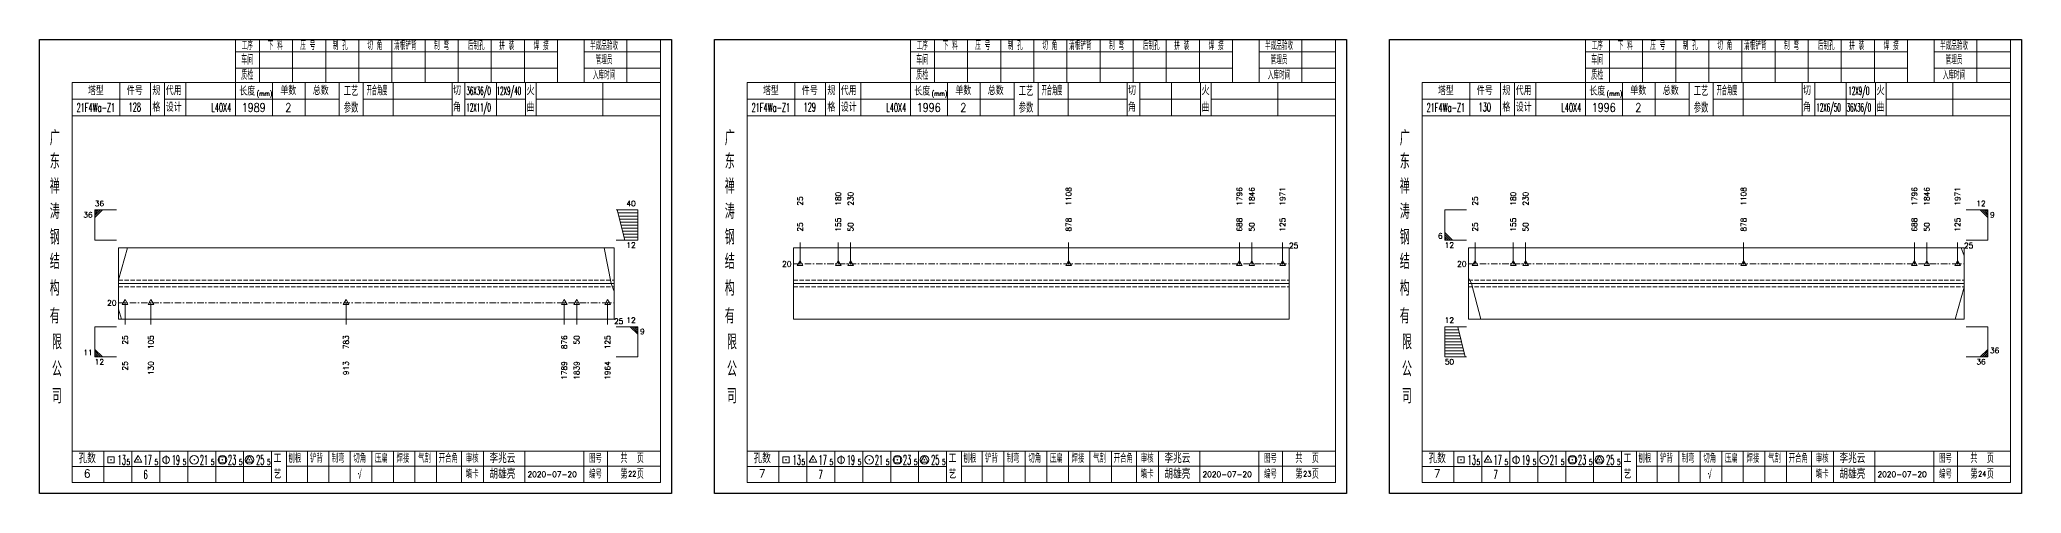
# Model space of a CAD drawing. Extents: x 1310 to 15542, y -76 to 8381.
# Drawn here: x 8071 to 8988, y 5794 to 6004 of the extents above; entities that cross this region are included whole.
import ezdxf
from ezdxf.enums import TextEntityAlignment as Align

# ---------------------------------------------------------------- set-up
doc = ezdxf.new("R2010")
doc.units = 0
doc.header["$MEASUREMENT"] = 0
doc.linetypes.add('一点画线', pattern=[5.2, 3, -1, 0.2, -1])
doc.linetypes.add('虚线', pattern=[2.75, 2, -0.75])
doc.layers.get('0').update_dxf_attribs({"linetype": 'CONTINUOUS', "lineweight": 25})
for name, color, linetype, lineweight in [('1', 7, 'CONTINUOUS', 25), ('4', 7, 'CONTINUOUS', 25), ('5', 7, 'CONTINUOUS', 25)]:
    doc.layers.add(name, color=color, linetype=linetype, lineweight=lineweight)
doc.styles.get("Standard").update_dxf_attribs({"font": 'simplex.shx', "width": 0.7, "height": 3, "bigfont": 'gbhzfs.shx'})

# ---------------------------------------------------------------- blocks, each defined once
blk = doc.blocks.new('孔17.5')
at = {"layer": '5', "color": 7, "linetype": 'Continuous', "lineweight": 13}
for p, q in [((0, 1), (-0.866, -0.5)), ((-0.1, -0.1), (0.1, 0.1)), ((0.1, -0.1), (-0.1, 0.1)), ((0.866, -0.5), (0, 1)), ((-0.866, -0.5), (0.866, -0.5))]:
    blk.add_line(p, q, dxfattribs=at)
blk = doc.blocks.new('CTJGK')
at = {"color": 6, "linetype": 'Continuous'}
for p, q in [((0, 209.97), (292.13, 209.97)), ((0, 0), (0, 209.97)), ((292.13, 209.97), (292.13, 0)), ((292.13, 0), (0, 0))]:
    blk.add_line(p, q, dxfattribs=at)

msp = doc.modelspace()

# ---------------------------------------------------------------- linework, layer by layer
at = {"color": 7, "linetype": 'Continuous', "lineweight": 13}
for p, q in [((8096.652, 5924.824), (8106.652, 5924.824)), ((8096.652, 5910.824), (8096.652, 5924.824)), ((8097.527, 5924.824), (8096.652, 5923.949)), ((8098.402, 5924.824), (8096.652, 5923.074)), ((8099.277, 5924.824), (8096.652, 5922.199)), ((8100.152, 5924.824), (8096.652, 5921.324)), ((8347.782, 5924.824), (8337.782, 5924.824)), ((8341.782, 5910.824), (8338.282, 5924.824)), ((8347.782, 5923.424), (8338.632, 5923.424)), ((8347.782, 5922.024), (8338.982, 5922.024)), ((8347.782, 5920.624), (8339.332, 5920.624)), ((8347.782, 5910.824), (8347.782, 5924.824)), ((8720.912, 5924.824), (8730.912, 5924.824)), ((8720.912, 5910.824), (8720.912, 5924.824)), ((8972.042, 5924.824), (8962.042, 5924.824)), ((8968.542, 5924.824), (8972.042, 5921.324)), ((8969.417, 5924.824), (8972.042, 5922.199)), ((8970.292, 5924.824), (8972.042, 5923.074)), ((8971.167, 5924.824), (8972.042, 5923.949)), ((8972.042, 5910.824), (8972.042, 5924.824)), ((8096.652, 5910.824), (8106.652, 5910.824)), ((8347.782, 5910.824), (8337.782, 5910.824)), ((8347.782, 5919.224), (8339.682, 5919.224)), ((8347.782, 5917.824), (8340.032, 5917.824)), ((8347.782, 5916.424), (8340.382, 5916.424)), ((8347.782, 5915.024), (8340.732, 5915.024)), ((8347.782, 5913.624), (8341.082, 5913.624)), ((8347.782, 5912.224), (8341.432, 5912.224)), ((8724.412, 5910.824), (8720.912, 5914.324)), ((8723.537, 5910.824), (8720.912, 5913.449)), ((8722.662, 5910.824), (8720.912, 5912.574)), ((8721.787, 5910.824), (8720.912, 5911.699)), ((8720.912, 5910.824), (8730.912, 5910.824)), ((8972.042, 5910.824), (8962.042, 5910.824)), ((8107.652, 5892.474), (8111.799, 5907.324)), ((8335.399, 5890.824), (8332.174, 5907.324)), ((8422.782, 5899.824), (8422.782, 5909.824)), ((8440.445, 5899.824), (8440.445, 5909.824)), ((8446.184, 5899.824), (8446.184, 5909.824)), ((8546.974, 5899.824), (8546.974, 5909.824)), ((8625.953, 5899.824), (8625.953, 5909.824)), ((8631.693, 5899.824), (8631.693, 5909.824)), ((8645.912, 5899.824), (8645.912, 5909.824)), ((8734.912, 5899.824), (8734.912, 5909.824)), ((8752.575, 5899.824), (8752.575, 5909.824)), ((8758.314, 5899.824), (8758.314, 5909.824)), ((8859.104, 5899.824), (8859.104, 5909.824)), ((8938.083, 5899.824), (8938.083, 5909.824)), ((8943.823, 5899.824), (8943.823, 5909.824)), ((8958.042, 5899.824), (8958.042, 5909.824)), ((8961.042, 5903.612), (8959.664, 5907.324)), ((8731.912, 5893.299), (8733.289, 5890.824)), ((8336.782, 5887.112), (8335.399, 5890.824)), ((8733.289, 5890.824), (8737.651, 5874.324)), ((8961.042, 5889.174), (8956.909, 5874.324)), ((8107.652, 5878.862), (8109.034, 5874.324)), ((8110.652, 5881.824), (8110.652, 5871.824)), ((8122.628, 5881.824), (8122.628, 5871.824)), ((8212.828, 5881.824), (8212.828, 5871.824)), ((8313.742, 5881.824), (8313.742, 5871.824)), ((8319.502, 5881.824), (8319.502, 5871.824)), ((8333.782, 5881.824), (8333.782, 5871.824)), ((8096.652, 5870.824), (8106.652, 5870.824)), ((8096.652, 5870.824), (8096.652, 5856.824)), ((8347.782, 5870.824), (8337.782, 5870.824)), ((8344.282, 5870.824), (8347.782, 5867.324)), ((8345.157, 5870.824), (8347.782, 5868.199)), ((8346.032, 5870.824), (8347.782, 5869.074)), ((8346.907, 5870.824), (8347.782, 5869.949)), ((8347.782, 5870.824), (8347.782, 5856.824)), ((8720.912, 5870.824), (8730.912, 5870.824)), ((8720.912, 5870.824), (8720.912, 5856.824)), ((8720.912, 5869.424), (8727.262, 5869.424)), ((8720.912, 5868.024), (8727.612, 5868.024)), ((8720.912, 5866.624), (8727.962, 5866.624)), ((8720.912, 5865.224), (8728.312, 5865.224)), ((8726.912, 5870.824), (8730.412, 5856.824)), ((8972.042, 5870.824), (8962.042, 5870.824)), ((8972.042, 5870.824), (8972.042, 5856.824)), ((8100.152, 5856.824), (8096.652, 5860.324)), ((8099.277, 5856.824), (8096.652, 5859.449)), ((8098.402, 5856.824), (8096.652, 5858.574)), ((8097.527, 5856.824), (8096.652, 5857.699)), ((8096.652, 5856.824), (8106.652, 5856.824)), ((8347.782, 5856.824), (8337.782, 5856.824)), ((8720.912, 5863.824), (8728.662, 5863.824)), ((8720.912, 5862.424), (8729.012, 5862.424)), ((8720.912, 5861.024), (8729.362, 5861.024)), ((8720.912, 5859.624), (8729.712, 5859.624)), ((8720.912, 5858.224), (8730.062, 5858.224)), ((8720.912, 5856.824), (8730.912, 5856.824)), ((8972.042, 5856.824), (8962.042, 5856.824)), ((8968.542, 5856.824), (8972.042, 5860.324)), ((8969.417, 5856.824), (8972.042, 5859.449)), ((8970.292, 5856.824), (8972.042, 5858.574)), ((8971.167, 5856.824), (8972.042, 5857.699))]:
    msp.add_line(p, q, dxfattribs=at)
at = {"color": 7, "linetype": 'Continuous', "lineweight": 18}
for p, q in [((8107.652, 5907.324), (8107.652, 5874.324)), ((8107.652, 5907.324), (8336.782, 5907.324)), ((8336.782, 5907.324), (8336.782, 5874.324)), ((8419.782, 5907.324), (8419.782, 5874.324)), ((8419.782, 5907.324), (8648.912, 5907.324)), ((8648.912, 5907.324), (8648.912, 5874.324)), ((8731.912, 5907.324), (8731.912, 5874.324)), ((8731.912, 5907.324), (8961.042, 5907.324)), ((8961.042, 5907.324), (8961.042, 5874.324)), ((8107.652, 5890.824), (8336.782, 5890.824)), ((8419.782, 5890.824), (8648.912, 5890.824)), ((8731.912, 5890.824), (8961.042, 5890.824))]:
    msp.add_line(p, q, dxfattribs=at)
at = {"color": 3, "linetype": '一点画线', "lineweight": 13}
for p, q in [((8419.782, 5899.824), (8648.912, 5899.824)), ((8731.912, 5899.824), (8961.042, 5899.824)), ((8107.652, 5881.824), (8336.782, 5881.824))]:
    msp.add_line(p, q, dxfattribs=at)
at = {"color": 1, "linetype": '虚线', "lineweight": 18}
for p, q in [((8107.652, 5892.324), (8336.782, 5892.324)), ((8107.652, 5889.324), (8336.782, 5889.324)), ((8419.782, 5892.324), (8648.912, 5892.324)), ((8419.782, 5889.324), (8648.912, 5889.324)), ((8731.912, 5892.324), (8961.042, 5892.324)), ((8731.912, 5889.324), (8961.042, 5889.324))]:
    msp.add_line(p, q, dxfattribs=at)
at = {"layer": '1', "color": 7, "linetype": 'Continuous', "lineweight": 18}
for p, q in [((8107.652, 5874.324), (8336.782, 5874.324)), ((8419.782, 5874.324), (8648.912, 5874.324)), ((8731.912, 5874.324), (8961.042, 5874.324))]:
    msp.add_line(p, q, dxfattribs=at)
at = {"layer": '4', "color": 1, "linetype": 'Continuous', "lineweight": 18}
for p, q in [((8071.152, 6003.651), (8071.152, 5793.681)), ((8363.282, 6003.651), (8071.152, 6003.651)), ((8161.782, 6003.651), (8161.782, 5983.811)), ((8172.812, 6003.651), (8172.812, 5983.791)), ((8188.122, 6003.651), (8188.122, 5983.791)), ((8203.442, 6003.651), (8203.442, 5983.791)), ((8218.752, 6003.651), (8218.752, 5983.791)), ((8234.062, 6003.651), (8234.062, 5983.791)), ((8249.372, 6003.651), (8249.372, 5983.791)), ((8264.692, 6003.651), (8264.692, 5983.791)), ((8280.002, 6003.651), (8280.002, 5983.791)), ((8295.312, 6003.651), (8295.312, 5983.791)), ((8310.622, 6003.651), (8310.622, 5983.811)), ((8310.622, 6003.651), (8310.622, 5983.791)), ((8322.902, 6003.651), (8322.902, 5983.791)), ((8342.652, 6003.651), (8342.652, 5983.791)), ((8358.232, 6003.651), (8358.232, 5983.791)), ((8363.282, 5973.851), (8363.282, 6003.651)), ((8383.282, 6003.651), (8383.282, 5793.681)), ((8675.412, 6003.651), (8383.282, 6003.651)), ((8473.912, 6003.651), (8473.912, 5983.811)), ((8484.942, 6003.651), (8484.942, 5983.791)), ((8500.252, 6003.651), (8500.252, 5983.791)), ((8515.572, 6003.651), (8515.572, 5983.791)), ((8530.882, 6003.651), (8530.882, 5983.791)), ((8546.192, 6003.651), (8546.192, 5983.791)), ((8561.502, 6003.651), (8561.502, 5983.791)), ((8576.822, 6003.651), (8576.822, 5983.791)), ((8592.132, 6003.651), (8592.132, 5983.791)), ((8607.442, 6003.651), (8607.442, 5983.791)), ((8622.752, 6003.651), (8622.752, 5983.811)), ((8622.752, 6003.651), (8622.752, 5983.791)), ((8635.032, 6003.651), (8635.032, 5983.791)), ((8654.782, 6003.651), (8654.782, 5983.791)), ((8670.362, 6003.651), (8670.362, 5983.791)), ((8675.412, 5973.851), (8675.412, 6003.651)), ((8695.412, 6003.651), (8695.412, 5793.681)), ((8987.542, 6003.651), (8695.412, 6003.651)), ((8786.042, 6003.651), (8786.042, 5983.811)), ((8797.072, 6003.651), (8797.072, 5983.791)), ((8812.382, 6003.651), (8812.382, 5983.791)), ((8827.702, 6003.651), (8827.702, 5983.791)), ((8843.012, 6003.651), (8843.012, 5983.791)), ((8858.322, 6003.651), (8858.322, 5983.791)), ((8873.632, 6003.651), (8873.632, 5983.791)), ((8888.952, 6003.651), (8888.952, 5983.791)), ((8904.262, 6003.651), (8904.262, 5983.791)), ((8919.572, 6003.651), (8919.572, 5983.791)), ((8934.882, 6003.651), (8934.882, 5983.811)), ((8934.882, 6003.651), (8934.882, 5983.791)), ((8947.162, 6003.651), (8947.162, 5983.791)), ((8966.912, 6003.651), (8966.912, 5983.791)), ((8982.492, 6003.651), (8982.492, 5983.791)), ((8987.542, 5973.851), (8987.542, 6003.651)), ((8310.622, 5997.921), (8161.782, 5997.921)), ((8358.232, 5997.921), (8322.902, 5997.921)), ((8622.752, 5997.921), (8473.912, 5997.921)), ((8670.362, 5997.921), (8635.032, 5997.921)), ((8934.882, 5997.921), (8786.042, 5997.921)), ((8982.492, 5997.921), (8947.162, 5997.921)), ((8310.622, 5990.441), (8161.782, 5990.441)), ((8358.232, 5990.441), (8322.902, 5990.441)), ((8622.752, 5990.441), (8473.912, 5990.441)), ((8670.362, 5990.441), (8635.032, 5990.441)), ((8934.882, 5990.441), (8786.042, 5990.441)), ((8982.492, 5990.441), (8947.162, 5990.441)), ((8086.162, 5983.791), (8086.162, 5798.731)), ((8358.232, 5983.791), (8086.162, 5983.791)), ((8122.432, 5976.031), (8086.162, 5976.031)), ((8108.282, 5983.801), (8108.282, 5968.381)), ((8122.432, 5968.381), (8122.432, 5983.791)), ((8128.932, 5968.381), (8128.932, 5983.791)), ((8209.652, 5976.081), (8128.932, 5976.081)), ((8138.802, 5983.791), (8138.802, 5968.381)), ((8161.782, 5983.811), (8161.782, 5968.381)), ((8178.902, 5983.791), (8178.902, 5968.381)), ((8193.952, 5983.791), (8193.952, 5968.381)), ((8209.652, 5983.791), (8209.652, 5968.381)), ((8220.712, 5983.791), (8220.712, 5968.381)), ((8220.712, 5976.081), (8261.962, 5976.081)), ((8234.662, 5983.791), (8234.662, 5968.381)), ((8261.962, 5983.791), (8261.962, 5968.381)), ((8267.722, 5983.791), (8267.722, 5968.381)), ((8267.722, 5976.081), (8295.802, 5976.081)), ((8282.342, 5983.791), (8282.342, 5968.381)), ((8295.802, 5983.791), (8295.802, 5968.381)), ((8300.792, 5983.791), (8300.792, 5968.381)), ((8300.792, 5976.081), (8358.412, 5976.081)), ((8331.532, 5983.791), (8331.532, 5968.381)), ((8358.232, 5798.731), (8358.232, 5983.791)), ((8398.292, 5983.791), (8398.292, 5798.731)), ((8670.362, 5983.791), (8398.292, 5983.791)), ((8434.562, 5976.031), (8398.292, 5976.031)), ((8420.412, 5983.801), (8420.412, 5968.381)), ((8434.562, 5968.381), (8434.562, 5983.791)), ((8441.062, 5968.381), (8441.062, 5983.791)), ((8521.782, 5976.081), (8441.062, 5976.081)), ((8450.932, 5983.791), (8450.932, 5968.381)), ((8473.912, 5983.811), (8473.912, 5968.381)), ((8491.032, 5983.791), (8491.032, 5968.381)), ((8506.082, 5983.791), (8506.082, 5968.381)), ((8521.782, 5983.791), (8521.782, 5968.381)), ((8532.842, 5983.791), (8532.842, 5968.381)), ((8532.842, 5976.081), (8574.092, 5976.081)), ((8546.792, 5983.791), (8546.792, 5968.381)), ((8574.092, 5983.791), (8574.092, 5968.381)), ((8579.852, 5983.791), (8579.852, 5968.381)), ((8579.852, 5976.081), (8607.932, 5976.081)), ((8594.472, 5983.791), (8594.472, 5968.381)), ((8607.932, 5983.791), (8607.932, 5968.381)), ((8612.922, 5983.791), (8612.922, 5968.381)), ((8612.922, 5976.081), (8670.542, 5976.081)), ((8643.662, 5983.791), (8643.662, 5968.381)), ((8670.362, 5798.731), (8670.362, 5983.791)), ((8710.422, 5983.791), (8710.422, 5798.731)), ((8982.492, 5983.791), (8710.422, 5983.791)), ((8746.692, 5976.031), (8710.422, 5976.031)), ((8732.542, 5983.801), (8732.542, 5968.381)), ((8746.692, 5968.381), (8746.692, 5983.791)), ((8753.192, 5968.381), (8753.192, 5983.791)), ((8833.912, 5976.081), (8753.192, 5976.081)), ((8763.062, 5983.791), (8763.062, 5968.381)), ((8786.042, 5983.811), (8786.042, 5968.381)), ((8803.162, 5983.791), (8803.162, 5968.381)), ((8818.212, 5983.791), (8818.212, 5968.381)), ((8833.912, 5983.791), (8833.912, 5968.381)), ((8844.972, 5983.791), (8844.972, 5968.381)), ((8844.972, 5976.081), (8886.222, 5976.081)), ((8858.922, 5983.791), (8858.922, 5968.381)), ((8886.222, 5983.791), (8886.222, 5968.381)), ((8891.982, 5983.791), (8891.982, 5968.381)), ((8891.982, 5976.081), (8920.062, 5976.081)), ((8906.602, 5983.791), (8906.602, 5968.381)), ((8920.062, 5983.791), (8920.062, 5968.381)), ((8925.052, 5983.791), (8925.052, 5968.381)), ((8925.052, 5976.081), (8982.672, 5976.081)), ((8955.792, 5983.791), (8955.792, 5968.381)), ((8982.492, 5798.731), (8982.492, 5983.791)), ((8358.412, 5968.381), (8086.162, 5968.381)), ((8363.282, 5793.681), (8363.282, 5973.851)), ((8670.542, 5968.381), (8398.292, 5968.381)), ((8675.412, 5793.681), (8675.412, 5973.851)), ((8982.672, 5968.381), (8710.422, 5968.381)), ((8987.542, 5793.681), (8987.542, 5973.851)), ((8086.162, 5813.261), (8358.232, 5813.261)), ((8100.852, 5813.261), (8100.852, 5798.731)), ((8113.782, 5798.731), (8113.782, 5813.261)), ((8126.712, 5813.261), (8126.712, 5798.731)), ((8139.632, 5798.731), (8139.632, 5813.261)), ((8152.562, 5813.261), (8152.562, 5798.731)), ((8165.492, 5798.731), (8165.492, 5813.261)), ((8178.412, 5798.731), (8178.412, 5813.261)), ((8185.282, 5798.731), (8185.282, 5813.261)), ((8194.942, 5798.731), (8194.942, 5813.261)), ((8204.882, 5798.731), (8204.882, 5813.261)), ((8214.822, 5798.731), (8214.822, 5813.261)), ((8224.772, 5798.731), (8224.772, 5813.261)), ((8234.712, 5798.731), (8234.712, 5813.261)), ((8244.652, 5798.731), (8244.652, 5813.261)), ((8254.602, 5798.731), (8254.602, 5813.261)), ((8266.242, 5798.731), (8266.242, 5813.261)), ((8276.392, 5798.731), (8276.392, 5813.261)), ((8295.452, 5798.731), (8295.452, 5813.261)), ((8322.832, 5798.731), (8322.832, 5813.261)), ((8333.792, 5798.731), (8333.792, 5813.261)), ((8398.292, 5813.261), (8670.362, 5813.261)), ((8412.982, 5813.261), (8412.982, 5798.731)), ((8425.912, 5798.731), (8425.912, 5813.261)), ((8438.842, 5813.261), (8438.842, 5798.731)), ((8451.762, 5798.731), (8451.762, 5813.261)), ((8464.692, 5813.261), (8464.692, 5798.731)), ((8477.622, 5798.731), (8477.622, 5813.261)), ((8490.542, 5798.731), (8490.542, 5813.261)), ((8497.412, 5798.731), (8497.412, 5813.261)), ((8507.072, 5798.731), (8507.072, 5813.261)), ((8517.012, 5798.731), (8517.012, 5813.261)), ((8526.952, 5798.731), (8526.952, 5813.261)), ((8536.902, 5798.731), (8536.902, 5813.261)), ((8546.842, 5798.731), (8546.842, 5813.261)), ((8556.782, 5798.731), (8556.782, 5813.261)), ((8566.732, 5798.731), (8566.732, 5813.261)), ((8578.372, 5798.731), (8578.372, 5813.261)), ((8588.522, 5798.731), (8588.522, 5813.261)), ((8607.582, 5798.731), (8607.582, 5813.261)), ((8634.962, 5798.731), (8634.962, 5813.261)), ((8645.922, 5798.731), (8645.922, 5813.261)), ((8710.422, 5813.261), (8982.492, 5813.261)), ((8725.112, 5813.261), (8725.112, 5798.731)), ((8738.042, 5798.731), (8738.042, 5813.261)), ((8750.972, 5813.261), (8750.972, 5798.731)), ((8763.892, 5798.731), (8763.892, 5813.261)), ((8776.822, 5813.261), (8776.822, 5798.731)), ((8789.752, 5798.731), (8789.752, 5813.261)), ((8802.672, 5798.731), (8802.672, 5813.261)), ((8809.542, 5798.731), (8809.542, 5813.261)), ((8819.202, 5798.731), (8819.202, 5813.261)), ((8829.142, 5798.731), (8829.142, 5813.261)), ((8839.082, 5798.731), (8839.082, 5813.261)), ((8849.032, 5798.731), (8849.032, 5813.261)), ((8858.972, 5798.731), (8858.972, 5813.261)), ((8868.912, 5798.731), (8868.912, 5813.261)), ((8878.862, 5798.731), (8878.862, 5813.261)), ((8890.502, 5798.731), (8890.502, 5813.261)), ((8900.652, 5798.731), (8900.652, 5813.261)), ((8919.712, 5798.731), (8919.712, 5813.261)), ((8947.092, 5798.731), (8947.092, 5813.261)), ((8958.052, 5798.731), (8958.052, 5813.261)), ((8178.412, 5806.131), (8086.162, 5806.131)), ((8185.242, 5806.291), (8358.232, 5806.291)), ((8490.542, 5806.131), (8398.292, 5806.131)), ((8497.372, 5806.291), (8670.362, 5806.291)), ((8802.672, 5806.131), (8710.422, 5806.131)), ((8809.502, 5806.291), (8982.492, 5806.291)), ((8071.152, 5793.681), (8363.282, 5793.681)), ((8086.162, 5798.731), (8358.232, 5798.731)), ((8383.282, 5793.681), (8675.412, 5793.681)), ((8398.292, 5798.731), (8670.362, 5798.731)), ((8695.412, 5793.681), (8987.542, 5793.681)), ((8710.422, 5798.731), (8982.492, 5798.731))]:
    msp.add_line(p, q, dxfattribs=at)
at = {"layer": '4', "color": 7, "linetype": 'Continuous', "lineweight": 13}
for p, q in [((8102.738, 5807.767), (8102.738, 5810.595)), ((8102.738, 5810.595), (8105.566, 5810.595)), ((8105.566, 5810.595), (8105.566, 5807.767)), ((8116.652, 5811.181), (8114.92, 5808.181)), ((8118.384, 5808.181), (8116.652, 5811.181)), ((8129.652, 5811.181), (8129.652, 5807.181)), ((8154.238, 5807.767), (8154.238, 5810.595)), ((8154.238, 5810.595), (8157.066, 5810.595)), ((8157.066, 5810.595), (8157.066, 5807.767)), ((8168.152, 5811.181), (8166.42, 5808.181)), ((8169.884, 5808.181), (8168.152, 5811.181)), ((8414.868, 5807.767), (8414.868, 5810.595)), ((8414.868, 5810.595), (8417.696, 5810.595)), ((8417.696, 5810.595), (8417.696, 5807.767)), ((8428.782, 5811.181), (8427.05, 5808.181)), ((8430.514, 5808.181), (8428.782, 5811.181)), ((8441.782, 5811.181), (8441.782, 5807.181)), ((8466.368, 5807.767), (8466.368, 5810.595)), ((8466.368, 5810.595), (8469.196, 5810.595)), ((8469.196, 5810.595), (8469.196, 5807.767)), ((8480.282, 5811.181), (8478.55, 5808.181)), ((8482.014, 5808.181), (8480.282, 5811.181)), ((8726.998, 5807.767), (8726.998, 5810.595)), ((8726.998, 5810.595), (8729.826, 5810.595)), ((8729.826, 5810.595), (8729.826, 5807.767)), ((8740.912, 5811.181), (8739.18, 5808.181)), ((8742.644, 5808.181), (8740.912, 5811.181)), ((8753.912, 5811.181), (8753.912, 5807.181)), ((8778.498, 5807.767), (8778.498, 5810.595)), ((8778.498, 5810.595), (8781.326, 5810.595)), ((8781.326, 5810.595), (8781.326, 5807.767)), ((8792.412, 5811.181), (8790.68, 5808.181)), ((8794.144, 5808.181), (8792.412, 5811.181)), ((8105.566, 5807.767), (8102.738, 5807.767)), ((8103.952, 5808.981), (8104.352, 5809.381)), ((8104.352, 5808.981), (8103.952, 5809.381)), ((8114.92, 5808.181), (8118.384, 5808.181)), ((8116.452, 5808.981), (8116.852, 5809.381)), ((8116.852, 5808.981), (8116.452, 5809.381)), ((8142.452, 5808.981), (8142.852, 5809.381)), ((8142.852, 5808.981), (8142.452, 5809.381)), ((8157.066, 5807.767), (8154.238, 5807.767)), ((8155.452, 5808.981), (8155.852, 5809.381)), ((8155.852, 5808.981), (8155.452, 5809.381)), ((8166.42, 5808.181), (8169.884, 5808.181)), ((8167.952, 5808.981), (8168.352, 5809.381)), ((8168.352, 5808.981), (8167.952, 5809.381)), ((8417.696, 5807.767), (8414.868, 5807.767)), ((8416.082, 5808.981), (8416.482, 5809.381)), ((8416.482, 5808.981), (8416.082, 5809.381)), ((8427.05, 5808.181), (8430.514, 5808.181)), ((8428.582, 5808.981), (8428.982, 5809.381)), ((8428.982, 5808.981), (8428.582, 5809.381)), ((8454.582, 5808.981), (8454.982, 5809.381)), ((8454.982, 5808.981), (8454.582, 5809.381)), ((8469.196, 5807.767), (8466.368, 5807.767)), ((8467.582, 5808.981), (8467.982, 5809.381)), ((8467.982, 5808.981), (8467.582, 5809.381)), ((8478.55, 5808.181), (8482.014, 5808.181)), ((8480.082, 5808.981), (8480.482, 5809.381)), ((8480.482, 5808.981), (8480.082, 5809.381)), ((8729.826, 5807.767), (8726.998, 5807.767)), ((8728.212, 5808.981), (8728.612, 5809.381)), ((8728.612, 5808.981), (8728.212, 5809.381)), ((8739.18, 5808.181), (8742.644, 5808.181)), ((8740.712, 5808.981), (8741.112, 5809.381)), ((8741.112, 5808.981), (8740.712, 5809.381)), ((8766.712, 5808.981), (8767.112, 5809.381)), ((8767.112, 5808.981), (8766.712, 5809.381)), ((8781.326, 5807.767), (8778.498, 5807.767)), ((8779.712, 5808.981), (8780.112, 5809.381)), ((8780.112, 5808.981), (8779.712, 5809.381)), ((8790.68, 5808.181), (8794.144, 5808.181)), ((8792.212, 5808.981), (8792.612, 5809.381)), ((8792.612, 5808.981), (8792.212, 5809.381))]:
    msp.add_line(p, q, dxfattribs=at)
for centre, radius in [((8129.652, 5809.181), 1.6), ((8142.652, 5809.181), 2), ((8155.652, 5809.181), 2), ((8168.152, 5809.181), 2), ((8441.782, 5809.181), 1.6), ((8454.782, 5809.181), 2), ((8467.782, 5809.181), 2), ((8480.282, 5809.181), 2), ((8753.912, 5809.181), 1.6), ((8766.912, 5809.181), 2), ((8779.912, 5809.181), 2), ((8792.412, 5809.181), 2)]:
    msp.add_circle(centre, radius, dxfattribs=at)

# ---------------------------------------------------------------- block references
at = {"color": 0, "linetype": 'Continuous'}
for p in [(8071.152, 5793.681), (8383.282, 5793.681), (8695.412, 5793.681)]:
    msp.add_blockref('CTJGK', p, dxfattribs=at)
at = {"color": 8, "linetype": 'Continuous', "lineweight": 9, "xscale": 1.5, "yscale": 1.5, "zscale": 1.5}
for p in [(8422.782, 5899.824), (8440.445, 5899.824), (8446.184, 5899.824), (8546.974, 5899.824), (8625.953, 5899.824), (8631.693, 5899.824), (8645.912, 5899.824), (8734.912, 5899.824), (8752.575, 5899.824), (8758.314, 5899.824), (8859.104, 5899.824), (8938.083, 5899.824), (8943.823, 5899.824), (8958.042, 5899.824)]:
    msp.add_blockref('孔17.5', p, dxfattribs=at)
at = {"layer": '1', "color": 8, "linetype": 'Continuous', "lineweight": 9, "xscale": 1.5, "yscale": 1.5, "zscale": 1.5}
for p in [(8110.652, 5881.824), (8122.628, 5881.824), (8212.828, 5881.824), (8313.742, 5881.824), (8319.502, 5881.824), (8333.782, 5881.824)]:
    msp.add_blockref('孔17.5', p, dxfattribs=at)

# ---------------------------------------------------------------- texts
at = {"color": 7, "linetype": 'Continuous', "lineweight": 13}
for s, p in [('36', (8096.652, 5925.824)), ('12', (8720.912, 5871.824)), ('36', (8973.042, 5857.824))]:
    msp.add_text(s, height=2.5, dxfattribs=at).set_placement(p, align=Align.BOTTOM_LEFT)
for s, p in [('40', (8346.782, 5925.824)), ('12', (8971.042, 5925.824)), ('6', (8719.912, 5910.824)), ('12', (8346.782, 5871.824)), ('11', (8095.652, 5856.824))]:
    msp.add_text(s, height=2.5, dxfattribs=at).set_placement(p, align=Align.BOTTOM_RIGHT)
for s, p in [('25', (8422.782, 5926.824)), ('180', (8440.445, 5926.824)), ('230', (8446.184, 5926.824)), ('1108', (8546.974, 5926.824)), ('1796', (8625.953, 5926.824)), ('1846', (8631.693, 5926.824)), ('1971', (8645.912, 5926.824)), ('25', (8734.912, 5926.824)), ('180', (8752.575, 5926.824)), ('230', (8758.314, 5926.824)), ('1108', (8859.104, 5926.824)), ('1796', (8938.083, 5926.824)), ('1846', (8943.823, 5926.824)), ('1971', (8958.042, 5926.824))]:
    msp.add_text(s, height=2.5, rotation=90, dxfattribs=at).set_placement(p, align=Align.MIDDLE_LEFT)
for s, p in [('36', (8095.652, 5923.824)), ('12', (8346.782, 5909.824)), ('36', (8971.042, 5855.824))]:
    msp.add_text(s, height=2.5, dxfattribs=at).set_placement(p, align=Align.TOP_RIGHT)
at = {"color": 8, "linetype": 'Continuous', "lineweight": 9}
for s, p in [('155', (8440.445, 5914.824)), ('878', (8546.974, 5914.824)), ('688', (8625.953, 5914.824)), ('125', (8645.912, 5914.824)), ('155', (8752.575, 5914.824)), ('878', (8859.104, 5914.824)), ('688', (8938.083, 5914.824)), ('125', (8958.042, 5914.824)), ('25', (8422.782, 5914.824)), ('50', (8446.184, 5914.824)), ('50', (8631.693, 5914.824)), ('25', (8734.912, 5914.824)), ('50', (8758.314, 5914.824)), ('50', (8943.823, 5914.824))]:
    msp.add_text(s, height=2.5, rotation=90, dxfattribs=at).set_placement(p, align=Align.MIDDLE_LEFT)
at = {"color": 7, "linetype": 'Continuous', "lineweight": 13}
for s, p in [('9', (8973.042, 5923.824)), ('12', (8720.912, 5909.824)), ('9', (8348.782, 5869.824)), ('12', (8096.652, 5855.824)), ('50', (8720.912, 5855.824))]:
    msp.add_text(s, height=2.5, dxfattribs=at).set_placement(p, align=Align.TOP_LEFT)
for p in [(8648.912, 5908.324), (8961.042, 5908.324)]:
    msp.add_text('25', height=2.5, dxfattribs=at).set_placement(p, align=Align.MIDDLE_LEFT)
for p in [(8418.782, 5899.824), (8730.912, 5899.824), (8106.652, 5881.824)]:
    msp.add_text('20', height=2.5, dxfattribs=at).set_placement(p, align=Align.MIDDLE_RIGHT)
at = {"layer": '1', "color": 7, "linetype": 'Continuous', "lineweight": 13}
msp.add_text('25', height=2.5, dxfattribs=at).set_placement((8336.782, 5873.324), align=Align.MIDDLE_LEFT)
at = {"layer": '1', "color": 8, "linetype": 'Continuous', "lineweight": 9}
for s, p in [('25', (8110.652, 5866.824)), ('105', (8122.628, 5866.824)), ('783', (8212.828, 5866.824)), ('876', (8313.742, 5866.824)), ('50', (8319.502, 5866.824)), ('125', (8333.782, 5866.824))]:
    msp.add_text(s, height=2.5, rotation=90, dxfattribs=at).set_placement(p, align=Align.MIDDLE_RIGHT)
at = {"layer": '1', "color": 7, "linetype": 'Continuous', "lineweight": 13}
for s, p in [('25', (8110.652, 5854.824)), ('130', (8122.628, 5854.824)), ('913', (8212.828, 5854.824)), ('1789', (8313.742, 5854.824)), ('1839', (8319.502, 5854.824)), ('1964', (8333.782, 5854.824))]:
    msp.add_text(s, height=2.5, rotation=90, dxfattribs=at).set_placement(p, align=Align.MIDDLE_RIGHT)
at = {"layer": '4', "color": 1, "linetype": 'Continuous', "lineweight": 25}
for s, height, width, p in [('工序', 3.7, 0.7, (8167.152, 6000.781)), ('下 料', 3.7, 0.7, (8180.152, 6000.781)), ('压 号', 3.7, 0.7, (8195.152, 6000.781)), ('制 孔', 3.7, 0.7, (8210.152, 6000.781)), ('切 角', 3.7, 0.7, (8226.152, 6000.781)), ('清根铲背 ', 3.7, 0.7, (8241.152, 6000.781)), (' 制 弯', 3.7, 0.7, (8256.152, 6000.781)), (' 后制孔', 3.7, 0.7, (8272.152, 6000.781)), ('拼 装', 3.7, 0.7, (8287.152, 6000.781)), (' 焊 接', 3.7, 0.7, (8302.152, 6000.781)), ('半成品验收', 3.7, 0.7, (8332.152, 6000.781)), ('工序', 3.7, 0.7, (8479.282, 6000.781)), ('下 料', 3.7, 0.7, (8492.282, 6000.781)), ('压 号', 3.7, 0.7, (8507.282, 6000.781)), ('制 孔', 3.7, 0.7, (8522.282, 6000.781)), ('切 角', 3.7, 0.7, (8538.282, 6000.781)), ('清根铲背 ', 3.7, 0.7, (8553.282, 6000.781)), (' 制 弯', 3.7, 0.7, (8568.282, 6000.781)), (' 后制孔', 3.7, 0.7, (8584.282, 6000.781)), ('拼 装', 3.7, 0.7, (8599.282, 6000.781)), (' 焊 接', 3.7, 0.7, (8614.282, 6000.781)), ('半成品验收', 3.7, 0.7, (8644.282, 6000.781)), ('工序', 3.7, 0.7, (8791.412, 6000.781)), ('下 料', 3.7, 0.7, (8804.412, 6000.781)), ('压 号', 3.7, 0.7, (8819.412, 6000.781)), ('制 孔', 3.7, 0.7, (8834.412, 6000.781)), ('切 角', 3.7, 0.7, (8850.412, 6000.781)), ('清根铲背 ', 3.7, 0.7, (8865.412, 6000.781)), (' 制 弯', 3.7, 0.7, (8880.412, 6000.781)), (' 后制孔', 3.7, 0.7, (8896.412, 6000.781)), ('拼 装', 3.7, 0.7, (8911.412, 6000.781)), (' 焊 接', 3.7, 0.7, (8926.412, 6000.781)), ('半成品验收', 3.7, 0.7, (8956.412, 6000.781)), ('车间', 4, 0.7, (8167.152, 5994.181)), ('管理员', 3.7, 0.7, (8332.152, 5994.181)), ('车间', 4, 0.7, (8479.282, 5994.181)), ('管理员', 3.7, 0.7, (8644.282, 5994.181)), ('车间', 4, 0.7, (8791.412, 5994.181)), ('管理员', 3.7, 0.7, (8956.412, 5994.181)), ('质检', 4, 0.7, (8167.152, 5987.121)), ('入库时间', 3.7, 0.7, (8332.152, 5987.121)), ('质检', 4, 0.7, (8479.282, 5987.121)), ('入库时间', 3.7, 0.7, (8644.282, 5987.121)), ('质检', 4, 0.7, (8791.412, 5987.121)), ('入库时间', 3.7, 0.7, (8956.412, 5987.121)), ('(mm)', 2.24, 0.7, (8175.152, 5978.681)), ('参数', 4.8, 0.7, (8215.152, 5972.231)), ('工艺', 4.8, 0.7, (8215.152, 5979.941)), ('开合角度', 4, 0.6, (8227.152, 5979.941)), ('36X36/0', 3.8, 0.4, (8274.152, 5979.941)), ('12X9/40', 3.8, 0.4, (8288.152, 5979.941)), ('(mm)', 2.24, 0.7, (8487.282, 5978.681)), ('参数', 4.8, 0.7, (8527.282, 5972.231)), ('工艺', 4.8, 0.7, (8527.282, 5979.941)), ('开合角度', 4, 0.6, (8539.282, 5979.941)), ('(mm)', 2.24, 0.7, (8799.412, 5978.681)), ('参数', 4.8, 0.7, (8839.412, 5972.231)), ('工艺', 4.8, 0.7, (8839.412, 5979.941)), ('开合角度', 4, 0.6, (8851.412, 5979.941)), ('12X9/0', 3.8, 0.4, (8912.412, 5979.941)), ('21F4Wa-Z1', 4, 0.5, (8097.152, 5972.201)), ('128', 4, 0.5, (8115.152, 5972.451)), ('L40X4', 4, 0.5, (8155.152, 5972.181)), ('1989', 4, 0.8, (8170.152, 5972.231)), ('2', 4, 0.8, (8186.152, 5972.231)), ('12X11/0', 3.8, 0.4, (8274.152, 5972.231)), ('21F4Wa-Z1', 4, 0.5, (8409.282, 5972.201)), ('129', 4, 0.5, (8427.282, 5972.451)), ('L40X4', 4, 0.5, (8467.282, 5972.181)), ('1996', 4, 0.8, (8482.282, 5972.231)), ('2', 4, 0.8, (8498.282, 5972.231)), ('21F4Wa-Z1', 4, 0.5, (8721.412, 5972.201)), ('130', 4, 0.5, (8739.412, 5972.451)), ('L40X4', 4, 0.5, (8779.412, 5972.181)), ('1996', 4, 0.8, (8794.412, 5972.231)), ('2', 4, 0.8, (8810.412, 5972.231)), ('12X6/50', 3.8, 0.4, (8898.412, 5972.231)), ('36X36/0', 3.8, 0.4, (8912.412, 5972.231)), ('广', 6.96, 0.7, (8078.152, 5958.151)), ('广', 6.96, 0.7, (8390.282, 5958.151)), ('广', 6.96, 0.7, (8702.412, 5958.151)), ('东', 6.96, 0.7, (8078.152, 5947.361)), ('东', 6.96, 0.7, (8390.282, 5947.361)), ('东', 6.96, 0.7, (8702.412, 5947.361)), ('禅', 6.96, 0.7, (8078.152, 5935.771)), ('禅', 6.96, 0.7, (8390.282, 5935.771)), ('禅', 6.96, 0.7, (8702.412, 5935.771)), ('涛', 6.96, 0.7, (8078.152, 5924.171)), ('涛', 6.96, 0.7, (8390.282, 5924.171)), ('涛', 6.96, 0.7, (8702.412, 5924.171)), ('钢', 6.96, 0.7, (8078.152, 5912.281)), ('钢', 6.96, 0.7, (8390.282, 5912.281)), ('钢', 6.96, 0.7, (8702.412, 5912.281)), ('结', 6.96, 0.7, (8078.152, 5900.971)), ('结', 6.96, 0.7, (8390.282, 5900.971)), ('结', 6.96, 0.7, (8702.412, 5900.971)), ('构', 6.96, 0.7, (8078.152, 5888.591)), ('构', 6.96, 0.7, (8390.282, 5888.591)), ('构', 6.96, 0.7, (8702.412, 5888.591)), ('有', 6.96, 0.7, (8078.152, 5875.781)), ('有', 6.96, 0.7, (8390.282, 5875.781)), ('有', 6.96, 0.7, (8702.412, 5875.781)), ('限', 6.96, 0.7, (8079.152, 5863.781)), ('限', 6.96, 0.7, (8391.282, 5863.781)), ('限', 6.96, 0.7, (8703.412, 5863.781)), ('公', 6.96, 0.7, (8079.152, 5851.241)), ('公', 6.96, 0.7, (8391.282, 5851.241)), ('公', 6.96, 0.7, (8703.412, 5851.241)), ('司', 6.96, 0.7, (8079.152, 5838.761)), ('司', 6.96, 0.7, (8391.282, 5838.761)), ('司', 6.96, 0.7, (8703.412, 5838.761)), ('13', 4.47, 0.5, (8109.152, 5809.181)), ('17', 4.47, 0.5, (8121.152, 5809.181)), ('19', 4.47, 0.5, (8134.152, 5809.181)), ('21', 4.47, 0.5, (8147.152, 5809.181)), ('23', 4.47, 0.5, (8160.152, 5809.181)), ('25', 4.47, 0.5, (8173.152, 5809.181)), ('刨根', 3.7, 0.8, (8189.152, 5809.781)), ('铲背', 3.7, 0.8, (8199.152, 5809.781)), ('制弯', 3.7, 0.8, (8209.152, 5809.781)), ('切角', 3.7, 0.8, (8219.152, 5809.781)), ('压扁', 3.7, 0.8, (8229.152, 5809.781)), ('焊接', 3.7, 0.8, (8239.152, 5809.781)), ('气割', 3.7, 0.8, (8249.152, 5809.781)), ('开合角', 3.7, 0.8, (8260.152, 5809.781)), ('审核', 3.7, 0.8, (8271.152, 5809.781)), ('图号', 3.7, 0.8, (8328.152, 5809.781)), ('共  页', 4, 0.8, (8345.152, 5809.781)), ('13', 4.47, 0.5, (8421.282, 5809.181)), ('17', 4.47, 0.5, (8433.282, 5809.181)), ('19', 4.47, 0.5, (8446.282, 5809.181)), ('21', 4.47, 0.5, (8459.282, 5809.181)), ('23', 4.47, 0.5, (8472.282, 5809.181)), ('25', 4.47, 0.5, (8485.282, 5809.181)), ('刨根', 3.7, 0.8, (8501.282, 5809.781)), ('铲背', 3.7, 0.8, (8511.282, 5809.781)), ('制弯', 3.7, 0.8, (8521.282, 5809.781)), ('切角', 3.7, 0.8, (8531.282, 5809.781)), ('压扁', 3.7, 0.8, (8541.282, 5809.781)), ('焊接', 3.7, 0.8, (8551.282, 5809.781)), ('气割', 3.7, 0.8, (8561.282, 5809.781)), ('开合角', 3.7, 0.8, (8572.282, 5809.781)), ('审核', 3.7, 0.8, (8583.282, 5809.781)), ('图号', 3.7, 0.8, (8640.282, 5809.781)), ('共  页', 4, 0.8, (8657.282, 5809.781)), ('13', 4.47, 0.5, (8733.412, 5809.181)), ('17', 4.47, 0.5, (8745.412, 5809.181)), ('19', 4.47, 0.5, (8758.412, 5809.181)), ('21', 4.47, 0.5, (8771.412, 5809.181)), ('23', 4.47, 0.5, (8784.412, 5809.181)), ('25', 4.47, 0.5, (8797.412, 5809.181)), ('刨根', 3.7, 0.8, (8813.412, 5809.781)), ('铲背', 3.7, 0.8, (8823.412, 5809.781)), ('制弯', 3.7, 0.8, (8833.412, 5809.781)), ('切角', 3.7, 0.8, (8843.412, 5809.781)), ('压扁', 3.7, 0.8, (8853.412, 5809.781)), ('焊接', 3.7, 0.8, (8863.412, 5809.781)), ('气割', 3.7, 0.8, (8873.412, 5809.781)), ('开合角', 3.7, 0.8, (8884.412, 5809.781)), ('审核', 3.7, 0.8, (8895.412, 5809.781)), ('图号', 3.7, 0.8, (8952.412, 5809.781)), ('共  页', 4, 0.8, (8969.412, 5809.781)), ('5', 2.68, 0.6, (8112.152, 5808.181)), ('6', 4, 0.5, (8120.152, 5802.431)), ('5', 2.68, 0.6, (8125.152, 5808.181)), ('5', 2.68, 0.6, (8138.152, 5808.181)), ('5', 2.68, 0.6, (8151.152, 5808.181)), ('5', 2.68, 0.6, (8164.152, 5808.181)), ('5', 2.68, 0.6, (8177.152, 5808.181)), ('√', 4, 0.6, (8219.152, 5802.511)), ('填卡', 3.7, 0.8, (8271.152, 5802.511)), ('编号', 3.7, 0.8, (8328.152, 5802.511)), ('第  页', 4, 0.8, (8345.152, 5802.511)), ('5', 2.68, 0.6, (8424.282, 5808.181)), ('7', 4, 0.5, (8432.282, 5802.431)), ('5', 2.68, 0.6, (8437.282, 5808.181)), ('5', 2.68, 0.6, (8450.282, 5808.181)), ('5', 2.68, 0.6, (8463.282, 5808.181)), ('5', 2.68, 0.6, (8476.282, 5808.181)), ('5', 2.68, 0.6, (8489.282, 5808.181)), ('填卡', 3.7, 0.8, (8583.282, 5802.511)), ('编号', 3.7, 0.8, (8640.282, 5802.511)), ('第  页', 4, 0.8, (8657.282, 5802.511)), ('5', 2.68, 0.6, (8736.412, 5808.181)), ('7', 4, 0.5, (8744.412, 5802.431)), ('5', 2.68, 0.6, (8749.412, 5808.181)), ('5', 2.68, 0.6, (8762.412, 5808.181)), ('5', 2.68, 0.6, (8775.412, 5808.181)), ('5', 2.68, 0.6, (8788.412, 5808.181)), ('5', 2.68, 0.6, (8801.412, 5808.181)), ('√', 4, 0.6, (8843.412, 5802.511)), ('填卡', 3.7, 0.8, (8895.412, 5802.511)), ('编号', 3.7, 0.8, (8952.412, 5802.511)), ('第  页', 4, 0.8, (8969.412, 5802.511))]:
    msp.add_text(s, height=height, dxfattribs=dict(at, width=width)).set_placement(p, align=Align.MIDDLE_CENTER)
for s, height, p in [('塔型', 3.7, (8097.152, 5979.911)), ('件号', 3.7, (8115.152, 5979.911)), ('规', 3.7, (8125.152, 5979.941)), ('代用', 3.7, (8133.152, 5979.941)), ('长度', 3.7, (8167.152, 5979.681)), ('单数', 3.7, (8186.152, 5979.941)), ('总数', 3.7, (8201.152, 5979.941)), ('切', 3.7, (8264.152, 5979.941)), ('火', 3.7, (8298.152, 5979.941)), ('塔型', 3.7, (8409.282, 5979.911)), ('件号', 3.7, (8427.282, 5979.911)), ('规', 3.7, (8437.282, 5979.941)), ('代用', 3.7, (8445.282, 5979.941)), ('长度', 3.7, (8479.282, 5979.681)), ('单数', 3.7, (8498.282, 5979.941)), ('总数', 3.7, (8513.282, 5979.941)), ('切', 3.7, (8576.282, 5979.941)), ('火', 3.7, (8610.282, 5979.941)), ('塔型', 3.7, (8721.412, 5979.911)), ('件号', 3.7, (8739.412, 5979.911)), ('规', 3.7, (8749.412, 5979.941)), ('代用', 3.7, (8757.412, 5979.941)), ('长度', 3.7, (8791.412, 5979.681)), ('单数', 3.7, (8810.412, 5979.941)), ('总数', 3.7, (8825.412, 5979.941)), ('切', 3.7, (8888.412, 5979.941)), ('火', 3.7, (8922.412, 5979.941)), ('格', 3.7, (8125.152, 5972.231)), ('设计', 3.7, (8133.152, 5972.231)), ('角', 3.7, (8264.152, 5972.231)), ('曲', 3.7, (8298.152, 5972.231)), ('格', 3.7, (8437.282, 5972.231)), ('设计', 3.7, (8445.282, 5972.231)), ('角', 3.7, (8576.282, 5972.231)), ('曲', 3.7, (8610.282, 5972.231)), ('格', 3.7, (8749.412, 5972.231)), ('设计', 3.7, (8757.412, 5972.231)), ('角', 3.7, (8888.412, 5972.231)), ('曲', 3.7, (8922.412, 5972.231)), ('孔数', 4, (8093.152, 5809.701)), ('工', 3.7, (8181.152, 5809.781)), ('李兆云', 4, (8285.152, 5809.781)), ('孔数', 4, (8405.282, 5809.701)), ('工', 3.7, (8493.282, 5809.781)), ('李兆云', 4, (8597.282, 5809.781)), ('孔数', 4, (8717.412, 5809.701)), ('工', 3.7, (8805.412, 5809.781)), ('李兆云', 4, (8909.412, 5809.781)), ('6', 3.7, (8093.152, 5802.871)), ('艺', 3.7, (8181.152, 5802.431)), ('胡雄亮', 4, (8285.152, 5802.511)), ('2020-07-20', 2.5, (8308.152, 5802.511)), ('7', 3.7, (8405.282, 5802.871)), ('艺', 3.7, (8493.282, 5802.431)), ('胡雄亮', 4, (8597.282, 5802.511)), ('2020-07-20', 2.5, (8620.282, 5802.511)), ('7', 3.7, (8717.412, 5802.871)), ('艺', 3.7, (8805.412, 5802.431)), ('胡雄亮', 4, (8909.412, 5802.511)), ('2020-07-20', 2.5, (8932.412, 5802.511))]:
    msp.add_text(s, height=height, dxfattribs=at).set_placement(p, align=Align.MIDDLE_CENTER)
at = {"layer": '4', "color": 6, "linetype": 'Continuous', "lineweight": 25, "width": 0.8}
for s, p in [('22', (8345.177, 5802.739)), ('23', (8657.307, 5802.739)), ('24', (8969.437, 5802.739))]:
    msp.add_text(s, height=2.5, dxfattribs=at).set_placement(p, align=Align.MIDDLE_CENTER)

doc.saveas('drawing.dxf')
